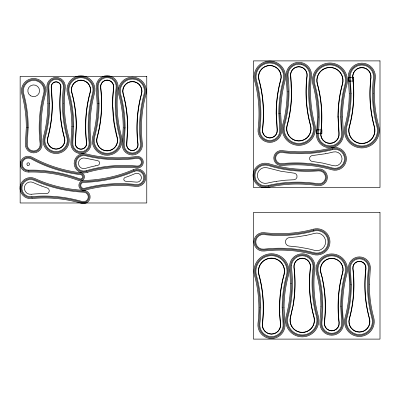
<?xml version="1.0" encoding="UTF-8"?>
<svg xmlns="http://www.w3.org/2000/svg" width="400" height="400" viewBox="0 0 400 400"><rect width="100%" height="100%" fill="white"/><g stroke="black" fill="none" stroke-linecap="round" stroke-linejoin="round"><path stroke-width="0.6" d="M370.53 82.605C369.315 97.47 370.53 112.575 374.495 126.97A13.13 13.13 0 0 1 361.84 143.585A13.13 13.13 0 0 1 349.18 126.97C353.58 111.02 354.585 94.21 352.67 77.8A9.23 9.23 0 0 1 361.84 67.505A9.23 9.23 0 0 1 371.005 77.8C368.715 94.16 369.97 111.06 374.305 127.025A12.93 12.93 0 0 1 361.84 143.385A12.93 12.93 0 0 1 349.375 127.025C353.78 111.05 354.785 94.215 352.87 77.775A9.03 9.03 0 0 1 361.84 67.705A9.03 9.03 0 0 1 370.81 77.775L370.37 82.165M291.47 265.395L291.52 265.02A10.835 10.835 0 0 1 299.485 256.06L299.86 255.975A10.835 10.835 0 0 1 312.96 265.015L313.01 265.395A10.835 10.835 0 0 1 312.995 267.79C311.105 283.995 312.095 300.595 316.44 316.35A14.725 14.725 0 0 1 302.24 334.985A14.725 14.725 0 0 1 288.04 316.35C292.385 300.595 293.375 283.995 291.485 267.79A10.835 10.835 0 0 1 291.465 265.395M293.005 306.555C295.35 293.685 295.64 280.465 294.13 267.48A8.165 8.165 0 0 1 295.87 261.435L296.065 261.2A8.165 8.165 0 0 1 301.98 258.38L302.68 258.39A8.165 8.165 0 0 1 307.345 260.17L307.605 260.39A8.165 8.165 0 0 1 310.35 267.48C308.42 284.03 309.435 300.975 313.87 317.055A12.06 12.06 0 0 1 302.24 332.32A12.06 12.06 0 0 1 290.61 317.055L292.745 306.875C295.145 293.915 295.455 280.59 293.935 267.505A8.365 8.365 0 0 1 302.24 258.175A8.365 8.365 0 0 1 310.55 267.505C308.62 284.025 309.635 300.945 314.06 317.005A12.26 12.26 0 0 1 302.24 332.52A12.26 12.26 0 0 1 290.42 317.005L292.675 307.23M293.675 68.705L293.46 68.885A8.165 8.165 0 0 0 290.715 75.98C292.655 92.525 291.63 109.47 287.2 125.55A12.06 12.06 0 0 0 298.825 140.815A12.06 12.06 0 0 0 310.455 125.55C306.02 109.47 305.005 92.525 306.935 75.975A8.165 8.165 0 0 0 305.195 69.93L305 69.695A8.165 8.165 0 0 0 299.09 66.875L298.385 66.885A8.165 8.165 0 0 0 293.72 68.665L293.72 68.665M125.325 177.425L125.385 177.405A129.285 129.285 0 0 0 135.14 173.605A4.465 4.465 0 0 1 141.345 177.055A4.465 4.465 0 0 1 136.37 182.125L125.445 181.225A1.93 1.93 0 0 1 124.915 177.565M301.21 64.47L301.575 64.56A10.83 10.83 0 0 1 309.55 73.515L309.595 73.89A10.83 10.83 0 0 1 309.585 76.285C307.695 92.49 308.685 109.09 313.025 124.845A14.725 14.725 0 0 1 298.825 143.48A14.725 14.725 0 0 1 284.63 124.845C288.97 109.09 289.96 92.49 288.07 76.285A10.83 10.83 0 0 1 288.05 73.89L288.105 73.515A10.83 10.83 0 0 1 301.205 64.465M41.385 185.97L47.52 188.13A2.855 2.855 0 0 1 46.605 193.62L38.925 193.72A127.095 127.095 0 0 0 31.17 194.28M369.04 317.665L369.36 318.85A10.33 10.33 0 0 1 359.4 331.92A10.33 10.33 0 0 1 349.44 318.85C353.935 302.555 354.965 285.38 353.01 268.615A6.43 6.43 0 0 1 359.4 261.44A6.43 6.43 0 0 1 365.79 268.615C363.985 284.81 364.595 301.545 369.125 317.215M368.15 314.085L369.55 318.795A10.53 10.53 0 0 1 359.4 332.12A10.53 10.53 0 0 1 349.25 318.795C353.735 302.525 354.765 285.38 352.815 268.635A6.63 6.63 0 0 1 359.4 261.24A6.63 6.63 0 0 1 365.985 268.635C364.24 283.625 364.875 298.925 368.25 313.645M322.245 277.76L320.95 272.635A11.195 11.195 0 0 1 331.745 258.47A11.195 11.195 0 0 1 342.54 272.635C338.075 288.825 337.05 305.885 338.995 322.54A7.3 7.3 0 0 1 331.745 330.68A7.3 7.3 0 0 1 324.495 322.54C326.22 307.765 325.615 292.68 322.335 278.155L320.76 272.69A11.395 11.395 0 0 1 331.745 258.27A11.395 11.395 0 0 1 342.73 272.69C338.275 288.855 337.25 305.885 339.19 322.52A7.495 7.495 0 0 1 331.745 330.88A7.495 7.495 0 0 1 324.3 322.52C326.005 307.855 325.42 292.885 322.195 278.465M279.63 313.65L280.44 323.9A9.03 9.03 0 0 1 271.47 333.97A9.03 9.03 0 0 1 262.5 323.9C264.42 307.465 263.41 290.63 259.005 274.655A12.93 12.93 0 0 1 271.47 258.295A12.93 12.93 0 0 1 283.935 274.655C279.535 290.63 278.445 307.48 280.635 323.88A9.23 9.23 0 0 1 271.47 334.17A9.23 9.23 0 0 1 262.3 323.875C264.215 307.465 263.21 290.655 258.81 274.705A13.13 13.13 0 0 1 271.47 258.095A13.13 13.13 0 0 1 284.125 274.705C280.7 287.15 279.325 300.125 279.805 313.015M112.83 107.275L114.19 122.89L117.285 137.59A10.53 10.53 0 0 1 107.135 150.91A10.53 10.53 0 0 1 96.985 137.59C101.47 121.315 102.5 104.17 100.55 87.43A6.63 6.63 0 0 1 107.135 80.035A6.63 6.63 0 0 1 113.72 87.43C111.8 104.2 112.455 121.33 117.095 137.64A10.33 10.33 0 0 1 107.135 150.71A10.33 10.33 0 0 1 97.175 137.64C101.67 121.345 102.705 104.175 100.745 87.405A6.43 6.43 0 0 1 107.135 80.235A6.43 6.43 0 0 1 113.525 87.405L112.72 97.375L112.62 106.965M41.385 185.97A127.305 127.305 0 0 1 33.135 182.495A6.2 6.2 0 0 0 24.415 187.095A6.2 6.2 0 0 0 31.17 194.28M63.33 103.24C63.3 114.675 64.74 126.13 67.78 137.165A12.13 12.13 0 0 1 56.085 152.51A12.13 12.13 0 0 1 44.39 137.165C48.825 121.09 49.84 104.15 47.91 87.615A8.23 8.23 0 0 1 56.085 78.435A8.23 8.23 0 0 1 64.26 87.615L63.33 103.24M71.855 126.475L70.935 142.345A10.095 10.095 0 0 0 80.96 153.605A10.095 10.095 0 0 0 90.99 142.345C89.09 126.04 90.085 109.345 94.455 93.505A13.995 13.995 0 0 0 80.96 75.795A13.995 13.995 0 0 0 67.47 93.505C70.425 104.225 71.845 115.355 71.855 126.475M73.72 126.47L72.785 142.56A8.23 8.23 0 0 0 80.96 151.735A8.23 8.23 0 0 0 89.14 142.56C87.21 126.02 88.225 109.08 92.655 93.005A12.13 12.13 0 0 0 80.96 77.66A12.13 12.13 0 0 0 69.27 93.005C72.265 103.89 73.71 115.185 73.72 126.47M76.185 126.47L75.235 142.845A5.765 5.765 0 0 0 80.96 149.27A5.765 5.765 0 0 0 86.69 142.845C84.72 125.99 85.76 108.73 90.28 92.355A9.665 9.665 0 0 0 80.96 80.125A9.665 9.665 0 0 0 71.645 92.355C74.705 103.45 76.175 114.965 76.185 126.47M98.16 103.515C98.165 114.705 96.745 125.91 93.77 136.705A13.86 13.86 0 0 0 107.135 154.245A13.86 13.86 0 0 0 120.5 136.705C116.125 120.845 115.13 104.13 117.03 87.815A9.965 9.965 0 0 0 107.135 76.7A9.965 9.965 0 0 0 97.24 87.815L98.16 103.515M123.235 127.845L122.315 143.715A10.095 10.095 0 0 0 132.345 154.975A10.095 10.095 0 0 0 142.37 143.715C140.47 127.41 141.465 110.715 145.835 94.875A13.995 13.995 0 0 0 132.345 77.165A13.995 13.995 0 0 0 118.85 94.875C121.805 105.595 123.225 116.725 123.235 127.845M125.1 127.84L124.17 143.93A8.23 8.23 0 0 0 132.345 153.11A8.23 8.23 0 0 0 140.52 143.93C138.59 127.39 139.605 110.45 144.035 94.375A12.13 12.13 0 0 0 132.345 79.03A12.13 12.13 0 0 0 120.65 94.375C123.65 105.26 125.09 116.555 125.1 127.84M127.565 127.84L126.62 144.215A5.765 5.765 0 0 0 132.345 150.64A5.765 5.765 0 0 0 138.07 144.215C136.105 127.36 137.145 110.1 141.66 93.725A9.665 9.665 0 0 0 132.345 81.495A9.665 9.665 0 0 0 123.025 93.725C126.085 104.82 127.56 116.335 127.565 127.84M259.895 307.76L258.99 323.495A12.56 12.56 0 0 0 271.47 337.505A12.56 12.56 0 0 0 283.945 323.495C282.08 307.505 283.055 291.13 287.34 275.59A16.46 16.46 0 0 0 271.47 254.765A16.46 16.46 0 0 0 255.6 275.59C258.48 286.055 259.875 296.91 259.895 307.76M276.16 113.32L277.095 129.705A7.3 7.3 0 0 1 269.85 137.845A7.3 7.3 0 0 1 262.6 129.705C264.545 113.05 263.52 95.99 259.055 79.8A11.195 11.195 0 0 1 269.85 65.635A11.195 11.195 0 0 1 280.64 79.8C277.64 90.705 276.18 102.015 276.16 113.32M276.36 113.32L277.295 129.685A7.495 7.495 0 0 1 269.85 138.045A7.495 7.495 0 0 1 262.4 129.68C264.34 113.05 263.32 96.015 258.86 79.855A11.395 11.395 0 0 1 269.85 65.435A11.395 11.395 0 0 1 280.835 79.855C277.835 90.74 276.38 102.035 276.36 113.32M278.825 113.33L279.745 129.4A9.965 9.965 0 0 1 269.85 140.51A9.965 9.965 0 0 1 259.95 129.4C261.855 113.08 260.855 96.365 256.485 80.505A13.86 13.86 0 0 1 269.85 62.965A13.86 13.86 0 0 1 283.21 80.505C280.27 91.18 278.845 102.26 278.825 113.33M279.69 113.27L280.605 129.3A10.83 10.83 0 0 1 269.85 141.375A10.83 10.83 0 0 1 259.09 129.3C260.98 113.09 259.995 96.49 255.65 80.735A14.725 14.725 0 0 1 269.85 62.1A14.725 14.725 0 0 1 284.045 80.735C281.13 91.32 279.72 102.3 279.69 113.27M280.69 113.335L281.6 129.185A11.83 11.83 0 0 1 269.85 142.375A11.83 11.83 0 0 1 258.1 129.185C259.975 113.1 258.995 96.63 254.685 81A15.725 15.725 0 0 1 269.85 61.1A15.725 15.725 0 0 1 285.01 81C282.115 91.52 280.715 102.43 280.69 113.335M282.18 307.715L283.085 323.595A11.695 11.695 0 0 1 271.47 336.635A11.695 11.695 0 0 1 259.85 323.595C261.73 307.495 260.75 291.005 256.435 275.36A15.595 15.595 0 0 1 271.47 255.63A15.595 15.595 0 0 1 286.505 275.36C283.605 285.885 282.2 296.805 282.18 307.715M284.045 307.72L284.94 323.38A13.56 13.56 0 0 1 271.47 338.505A13.56 13.56 0 0 1 258 323.38C259.85 307.515 258.885 291.275 254.635 275.855A17.46 17.46 0 0 1 271.47 253.765A17.46 17.46 0 0 1 288.305 275.855C285.45 286.22 284.07 296.975 284.045 307.72M287.12 91.875C287.13 102.825 285.74 113.79 282.83 124.35A16.595 16.595 0 0 0 298.825 145.345A16.595 16.595 0 0 0 314.825 124.35C310.545 108.825 309.575 92.47 311.44 76.5A12.695 12.695 0 0 0 298.825 62.34A12.695 12.695 0 0 0 286.215 76.5L287.12 91.875M288.12 91.805C288.135 102.87 286.73 113.945 283.795 124.615A15.595 15.595 0 0 0 298.825 144.345A15.595 15.595 0 0 0 313.86 124.615C309.55 108.97 308.565 92.48 310.445 76.385A11.695 11.695 0 0 0 298.825 63.34A11.695 11.695 0 0 0 287.21 76.385L288.12 91.805M290.535 283.38C290.54 294.33 289.15 305.295 286.24 315.855A16.595 16.595 0 0 0 302.24 336.85A16.595 16.595 0 0 0 318.24 315.855C313.96 300.33 312.985 283.975 314.85 268.005A12.695 12.695 0 0 0 302.24 253.845A12.695 12.695 0 0 0 289.63 268.005L290.535 283.38M291.45 91.87C291.46 103.21 290.02 114.565 287.005 125.5A12.26 12.26 0 0 0 298.825 141.015A12.26 12.26 0 0 0 310.65 125.5C306.22 109.44 305.205 92.52 307.135 76A8.365 8.365 0 0 0 298.825 66.67A8.365 8.365 0 0 0 290.52 76L291.45 91.87M291.53 283.31C291.545 294.375 290.145 305.45 287.205 316.12A15.595 15.595 0 0 0 302.24 335.85A15.595 15.595 0 0 0 317.275 316.12C312.96 300.475 311.98 283.985 313.86 267.89A11.695 11.695 0 0 0 302.24 254.845A11.695 11.695 0 0 0 290.625 267.89L291.53 283.31M318.345 117.02L317.445 132.755A12.56 12.56 0 0 0 329.92 146.765A12.56 12.56 0 0 0 342.4 132.755C340.535 116.77 341.505 100.39 345.79 84.855A16.46 16.46 0 0 0 329.92 64.025A16.46 16.46 0 0 0 314.05 84.855C316.935 95.315 318.325 106.175 318.345 117.02M320.905 306.385L319.995 322.02A11.83 11.83 0 0 0 331.745 335.21A11.83 11.83 0 0 0 343.495 322.02C341.62 305.94 342.6 289.47 346.91 273.84A15.725 15.725 0 0 0 331.745 253.935A15.725 15.725 0 0 0 316.58 273.84C319.5 284.425 320.9 295.41 320.905 306.385M337.965 116.9L338.89 133.16A9.03 9.03 0 0 1 329.92 143.235A9.03 9.03 0 0 1 320.95 133.16C322.87 116.725 321.86 99.89 317.455 83.915A12.93 12.93 0 0 1 329.92 67.555A12.93 12.93 0 0 1 342.385 83.915C339.43 94.645 337.995 105.775 337.965 116.9M338.165 116.97L339.09 133.14A9.23 9.23 0 0 1 329.92 143.435A9.23 9.23 0 0 1 320.755 133.14C322.67 116.73 321.66 99.92 317.265 83.97A13.13 13.13 0 0 1 329.92 67.355A13.13 13.13 0 0 1 342.58 83.97C339.62 94.7 338.19 105.84 338.165 116.97M340.63 116.975L341.54 132.855A11.695 11.695 0 0 1 329.92 145.9A11.695 11.695 0 0 1 318.305 132.855C320.185 116.755 319.2 100.27 314.885 84.625A15.595 15.595 0 0 1 329.92 64.89A15.595 15.595 0 0 1 344.955 84.625C342.06 95.145 340.655 106.065 340.63 116.975M340.72 306.165L341.64 322.235A9.965 9.965 0 0 1 331.745 333.345A9.965 9.965 0 0 1 321.85 322.235C323.755 305.915 322.755 289.2 318.38 273.345A13.86 13.86 0 0 1 331.745 255.805A13.86 13.86 0 0 1 345.11 273.345C342.17 284.02 340.745 295.095 340.72 306.165M341.59 306.11L342.5 322.135A10.83 10.83 0 0 1 331.745 334.21A10.83 10.83 0 0 1 320.99 322.135C322.88 305.925 321.89 289.325 317.545 273.575A14.725 14.725 0 0 1 331.745 254.935A14.725 14.725 0 0 1 345.945 273.575C343.03 284.155 341.615 295.135 341.59 306.11M342.495 116.98L343.39 132.64A13.56 13.56 0 0 1 329.92 147.765A13.56 13.56 0 0 1 316.45 132.64C318.3 116.78 317.34 100.535 313.09 85.12A17.46 17.46 0 0 1 329.92 63.025A17.46 17.46 0 0 1 346.755 85.12C343.9 95.48 342.52 106.235 342.495 116.98M349.265 93.51C349.28 104.405 347.9 115.315 345.005 125.82A17.46 17.46 0 0 0 361.84 147.915A17.46 17.46 0 0 0 378.67 125.82C374.42 110.405 373.46 94.16 375.31 78.3A13.56 13.56 0 0 0 361.84 63.175A13.56 13.56 0 0 0 348.37 78.3L349.265 93.51M350.425 284.725C350.43 295.915 349.01 307.12 346.035 317.915A13.86 13.86 0 0 0 359.4 335.45A13.86 13.86 0 0 0 372.765 317.915C368.39 302.055 367.39 285.34 369.295 269.02A9.965 9.965 0 0 0 359.4 257.91A9.965 9.965 0 0 0 349.505 269.02L350.425 284.725M351.13 93.51C351.145 104.57 349.745 115.645 346.805 126.315A15.595 15.595 0 0 0 361.84 146.05A15.595 15.595 0 0 0 376.875 126.315C372.56 110.67 371.575 94.18 373.455 78.085A11.695 11.695 0 0 0 361.84 65.04A11.695 11.695 0 0 0 350.22 78.085L351.13 93.51M373.415 93.25C373.38 104.32 374.765 115.41 377.71 126.085A16.46 16.46 0 0 1 361.84 146.915A16.46 16.46 0 0 1 345.97 126.085C350.255 110.545 351.225 94.17 349.36 78.185A12.56 12.56 0 0 1 361.84 64.175A12.56 12.56 0 0 1 374.315 78.185L373.415 93.25M26.31 127.61L25.38 143.54A8.365 8.365 0 0 0 33.69 152.87A8.365 8.365 0 0 0 41.995 143.54C40.065 127.02 41.08 110.1 45.51 94.04A12.26 12.26 0 0 0 33.69 78.525A12.26 12.26 0 0 0 21.865 94.04C24.875 104.96 26.315 116.295 26.31 127.61M27.31 127.61L26.375 143.66A7.365 7.365 0 0 0 33.69 151.87A7.365 7.365 0 0 0 41 143.66C39.06 127.01 40.085 109.955 44.545 93.775A11.26 11.26 0 0 0 33.69 79.525A11.26 11.26 0 0 0 22.83 93.775C25.86 104.78 27.315 116.205 27.31 127.61M28.18 127.61L27.235 143.76A6.5 6.5 0 0 0 33.69 151.005A6.5 6.5 0 0 0 40.14 143.76C38.185 127 39.22 109.835 43.71 93.545A10.395 10.395 0 0 0 33.69 80.39A10.395 10.395 0 0 0 23.665 93.545C26.715 104.625 28.18 116.125 28.18 127.61M47.845 103.57C47.845 114.81 46.415 126.06 43.43 136.9A13.13 13.13 0 0 0 56.085 153.51A13.13 13.13 0 0 0 68.745 136.9C64.345 120.95 63.34 104.14 65.255 87.73A9.23 9.23 0 0 0 56.085 77.435A9.23 9.23 0 0 0 46.915 87.73L47.845 103.57M49.71 103.57C49.71 114.975 48.255 126.395 45.225 137.395A11.26 11.26 0 0 0 56.085 151.645A11.26 11.26 0 0 0 66.945 137.395C62.48 121.21 61.46 104.16 63.4 87.515A7.365 7.365 0 0 0 56.085 79.3A7.365 7.365 0 0 0 48.77 87.515L49.71 103.57M52.175 103.57C52.175 115.195 50.695 126.835 47.605 138.05A8.795 8.795 0 0 0 56.085 149.18A8.795 8.795 0 0 0 64.565 138.05C60.02 121.56 58.97 104.19 60.95 87.23A4.9 4.9 0 0 0 56.085 81.765A4.9 4.9 0 0 0 51.22 87.23L52.175 103.57M52.375 103.615C52.375 115.245 50.885 126.885 47.795 138.1A8.595 8.595 0 0 0 56.085 148.98A8.595 8.595 0 0 0 64.375 138.1C59.82 121.59 58.77 104.195 60.75 87.205A4.7 4.7 0 0 0 56.085 81.965A4.7 4.7 0 0 0 51.42 87.205L52.375 103.615M72.855 126.68L71.925 142.46A9.095 9.095 0 0 0 80.96 152.605A9.095 9.095 0 0 0 90 142.46C88.08 126.03 89.085 109.205 93.49 93.235A12.995 12.995 0 0 0 80.96 76.795A12.995 12.995 0 0 0 68.435 93.235C71.43 104.115 72.86 115.405 72.855 126.68M76.385 126.615L75.435 142.865A5.565 5.565 0 0 0 80.96 149.07A5.565 5.565 0 0 0 86.49 142.865C84.52 125.985 85.56 108.705 90.085 92.3A9.465 9.465 0 0 0 80.96 80.325A9.465 9.465 0 0 0 71.84 92.3C74.915 103.46 76.39 115.04 76.385 126.615M97.16 103.69C97.15 114.735 95.74 125.785 92.805 136.44A14.86 14.86 0 0 0 107.135 155.245A14.86 14.86 0 0 0 121.465 136.44C117.125 120.705 116.135 104.12 118.025 87.93A10.96 10.96 0 0 0 107.135 75.7A10.96 10.96 0 0 0 96.245 87.93L97.16 103.69M99.025 103.69C99.02 114.9 97.585 126.12 94.605 136.935A12.995 12.995 0 0 0 107.135 153.375A12.995 12.995 0 0 0 119.665 136.935C115.26 120.97 114.255 104.14 116.17 87.715A9.095 9.095 0 0 0 107.135 77.565A9.095 9.095 0 0 0 98.1 87.715L99.025 103.69M124.235 128.05L123.31 143.83A9.095 9.095 0 0 0 132.345 153.975A9.095 9.095 0 0 0 141.38 143.83C139.465 127.4 140.47 110.575 144.87 94.605A12.995 12.995 0 0 0 132.345 78.165A12.995 12.995 0 0 0 119.815 94.605C122.81 105.485 124.245 116.775 124.235 128.05M127.765 127.985L126.815 144.235A5.565 5.565 0 0 0 132.345 150.44A5.565 5.565 0 0 0 137.87 144.235C135.9 127.355 136.945 110.075 141.465 93.67A9.465 9.465 0 0 0 132.345 81.695A9.465 9.465 0 0 0 123.22 93.67C126.295 104.83 127.77 116.415 127.765 127.985M351.29 284.9C351.28 296.11 349.85 307.33 346.87 318.14A12.995 12.995 0 0 0 359.4 334.585A12.995 12.995 0 0 0 371.93 318.14C367.525 302.175 366.52 285.35 368.435 268.92A9.095 9.095 0 0 0 359.4 258.775A9.095 9.095 0 0 0 350.365 268.92L351.29 284.9M369.375 284.175C369.32 295.46 370.73 306.765 373.725 317.645A14.86 14.86 0 0 1 359.4 336.45A14.86 14.86 0 0 1 345.07 317.645C349.41 301.91 350.4 285.33 348.51 269.135A10.96 10.96 0 0 1 359.4 256.91A10.96 10.96 0 0 1 370.29 269.135L369.375 284.175M133.4 169.635C117.74 176.495 100.695 180.025 83.625 180.495A4.9 4.9 0 0 0 78.915 186.095A4.9 4.9 0 0 0 85.02 190.13C101.525 185.735 118.865 184.285 135.835 186.42A8.795 8.795 0 0 0 145.635 176.43A8.795 8.795 0 0 0 133.4 169.635M133.8 170.55C118.02 177.465 100.85 181.02 83.655 181.495A3.9 3.9 0 0 0 79.905 185.95A3.9 3.9 0 0 0 84.765 189.16C101.39 184.74 118.865 183.275 135.955 185.43A7.795 7.795 0 0 0 144.645 176.575A7.795 7.795 0 0 0 133.8 170.55M134.15 171.345C118.27 178.3 100.985 181.885 83.68 182.365A3.03 3.03 0 0 0 80.765 185.83A3.03 3.03 0 0 0 84.54 188.325C101.275 183.87 118.86 182.405 136.065 184.57A6.93 6.93 0 0 0 143.785 176.7A6.93 6.93 0 0 0 134.15 171.345M86.65 170.6L86.04 170.78A7.795 7.795 0 0 1 76.02 163.465A7.795 7.795 0 0 1 85.73 155.745C102.43 159.985 119.95 160.68 136.995 158.335A3.9 3.9 0 0 1 141.42 162.115A3.9 3.9 0 0 1 137.155 166.08C120.24 164.46 102.985 165.82 86.65 170.6M86.745 171.475L86.29 171.61A8.665 8.665 0 0 1 75.155 163.485A8.665 8.665 0 0 1 85.945 154.905C102.535 159.115 119.945 159.81 136.875 157.475A4.765 4.765 0 0 1 142.29 162.1A4.765 4.765 0 0 1 137.075 166.94C120.215 165.325 103.015 166.695 86.745 171.475M87.175 172.39L86.575 172.565A9.665 9.665 0 0 1 74.155 163.505A9.665 9.665 0 0 1 86.19 153.94C102.655 158.115 119.935 158.8 136.74 156.485A5.765 5.765 0 0 1 143.29 162.08A5.765 5.765 0 0 1 136.98 167.935C120.295 166.34 103.28 167.68 87.175 172.39M313.35 229.2C297.4 233.6 280.59 234.605 264.18 232.69A9.23 9.23 0 0 0 253.885 241.86A9.23 9.23 0 0 0 264.18 251.03C280.59 249.11 297.4 250.12 313.35 254.515A13.13 13.13 0 0 0 329.96 241.86A13.13 13.13 0 0 0 313.35 229.2M313.615 230.165C297.54 234.6 280.6 235.615 264.065 233.685A8.23 8.23 0 0 0 254.885 241.86A8.23 8.23 0 0 0 264.065 250.035C280.605 248.105 297.54 249.12 313.615 253.555A12.13 12.13 0 0 0 328.96 241.86A12.13 12.13 0 0 0 313.615 230.165M313.845 231C297.665 235.465 280.61 236.485 263.965 234.545A7.365 7.365 0 0 0 255.75 241.86A7.365 7.365 0 0 0 263.965 249.175C280.61 247.23 297.665 248.255 313.845 252.715A11.26 11.26 0 0 0 328.095 241.86A11.26 11.26 0 0 0 313.845 231M332.13 147.805C315.9 152.025 298.855 152.8 282.25 150.615A7.495 7.495 0 0 0 273.78 157.94A7.495 7.495 0 0 0 282.035 165.51C298.69 163.81 315.71 165.085 331.805 169.775A11.395 11.395 0 0 0 346.385 159A11.395 11.395 0 0 0 332.13 147.805M332.38 148.775C316.03 153.025 298.85 153.81 282.12 151.61A6.495 6.495 0 0 0 274.78 157.955A6.495 6.495 0 0 0 281.935 164.515C298.72 162.805 315.865 164.09 332.085 168.815A10.395 10.395 0 0 0 345.385 158.985A10.395 10.395 0 0 0 332.38 148.775M332.595 149.61C316.14 153.895 298.845 154.68 282.01 152.465A5.63 5.63 0 0 0 275.65 157.97A5.63 5.63 0 0 0 281.845 163.655C298.74 161.93 316 163.225 332.33 167.985A9.53 9.53 0 0 0 344.52 158.975A9.53 9.53 0 0 0 332.595 149.61M268.255 185.445L267.735 185.57A10.395 10.395 0 0 1 254.935 175.095A10.395 10.395 0 0 1 268.43 165.535C284.55 170.59 301.67 172.215 318.485 170.845A6.5 6.5 0 0 1 325.505 177.545A6.5 6.5 0 0 1 318.04 183.745C301.535 181.235 284.535 181.635 268.255 185.445M268.455 186.29L267.935 186.41A11.26 11.26 0 0 1 254.07 175.065A11.26 11.26 0 0 1 268.69 164.71C284.705 169.73 301.71 171.345 318.415 169.98A7.365 7.365 0 0 1 326.37 177.575A7.365 7.365 0 0 1 317.91 184.6C301.51 182.11 284.625 182.505 268.455 186.29M268.68 187.26L268.165 187.385A12.26 12.26 0 0 1 253.07 175.03A12.26 12.26 0 0 1 268.985 163.755C284.88 168.735 301.755 170.34 318.335 168.985A8.365 8.365 0 0 1 327.37 177.61A8.365 8.365 0 0 1 317.76 185.59C301.485 183.115 284.73 183.505 268.68 187.26M95.69 165.8L95.415 165.855A128.42 128.42 0 0 0 85.335 168.415A5.33 5.33 0 0 1 78.485 163.415A5.33 5.33 0 0 1 85.125 158.135L97.51 160.63A2.41 2.41 0 0 1 97.61 165.415L95.69 165.8M306.025 235.395L297.375 236.83L289.265 237.635A4.245 4.245 0 0 0 285.46 242.005A4.245 4.245 0 0 0 289.55 246.105L298.33 247.02L306.97 248.52A124.52 124.52 0 0 1 314.5 250.34A8.795 8.795 0 0 0 325.63 241.86A8.795 8.795 0 0 0 314.5 233.38A124.69 124.69 0 0 1 306.025 235.395M325.68 153.71L311.78 155.645A2.955 2.955 0 0 0 311.695 161.345L322.715 163.085L333.015 165.62A7.065 7.065 0 0 0 342.055 158.94A7.065 7.065 0 0 0 333.215 152A126.225 126.225 0 0 1 325.68 153.71M276.405 181.335L275.76 181.44A125.56 125.56 0 0 0 267.16 183.17A7.93 7.93 0 0 1 257.4 175.18A7.93 7.93 0 0 1 267.695 167.89L280.865 171.24L294.39 173.195A3.305 3.305 0 0 1 294.16 179.73L285.225 180.23L276.405 181.335M31.895 196.685L31.42 196.735A8.665 8.665 0 0 1 21.985 186.69A8.665 8.665 0 0 1 34.17 180.255C49.7 187.46 66.68 191.36 83.75 192.2A4.765 4.765 0 0 1 88.215 197.74A4.765 4.765 0 0 1 82.195 201.535C65.925 196.83 48.77 194.995 31.895 196.685M31.985 197.55L31.51 197.595A9.53 9.53 0 0 1 21.13 186.55A9.53 9.53 0 0 1 34.535 179.47C49.965 186.63 66.83 190.5 83.795 191.335A5.63 5.63 0 0 1 89.07 197.885A5.63 5.63 0 0 1 81.955 202.37C65.79 197.695 48.745 195.87 31.985 197.55M32.08 198.54L31.615 198.59A10.53 10.53 0 0 1 20.145 186.385A10.53 10.53 0 0 1 34.955 178.565C50.265 185.665 67.01 189.51 83.845 190.335A6.63 6.63 0 0 1 90.055 198.05A6.63 6.63 0 0 1 81.675 203.33C65.635 198.69 48.72 196.875 32.08 198.54M28.85 170.18L28.425 170.195A6.065 6.065 0 0 1 22.35 162.7A6.065 6.065 0 0 1 31.19 158.83C46.435 167.315 63.405 172.55 80.705 174.68A2.165 2.165 0 0 1 82.545 177.34A2.165 2.165 0 0 1 79.685 178.86C63.48 172.855 46.15 169.715 28.85 170.18M28.93 171.045L28.45 171.06A6.93 6.93 0 0 1 21.51 162.495A6.93 6.93 0 0 1 31.61 158.075C46.76 166.505 63.625 171.705 80.81 173.82A3.03 3.03 0 0 1 83.385 177.545A3.03 3.03 0 0 1 79.385 179.675C63.3 173.715 46.105 170.59 28.93 171.045M28.895 172.045L28.48 172.06A7.93 7.93 0 0 1 20.535 162.255A7.93 7.93 0 0 1 32.095 157.2C47.135 165.57 63.875 170.73 80.935 172.83A4.03 4.03 0 0 1 84.355 177.785A4.03 4.03 0 0 1 79.04 180.61C63.05 174.69 45.96 171.585 28.895 172.045M380 60.89L253.385 60.89L253.385 187.505L380 187.505L380 60.89M146.765 76.365L20.15 76.365L20.15 202.98L146.765 202.98L146.765 76.365M353.595 77.3L348.56 77.3L348.56 81.065L353.595 81.065L353.595 77.3M321.89 129.875L316.64 129.875L316.64 133.64L321.89 133.64L321.89 129.875M380 212.495L253.385 212.495L253.385 339.11L380 339.11L380 212.495M27.51 165.245A1.335 1.335 0 0 0 29.575 164.205A1.335 1.335 0 0 0 27.64 162.94A1.335 1.335 0 0 0 27.51 165.245M30.705 95.845A5.87 5.87 0 0 0 39.56 90.84A5.87 5.87 0 0 0 30.795 85.675A5.87 5.87 0 0 0 30.705 95.845"/></g></svg>
